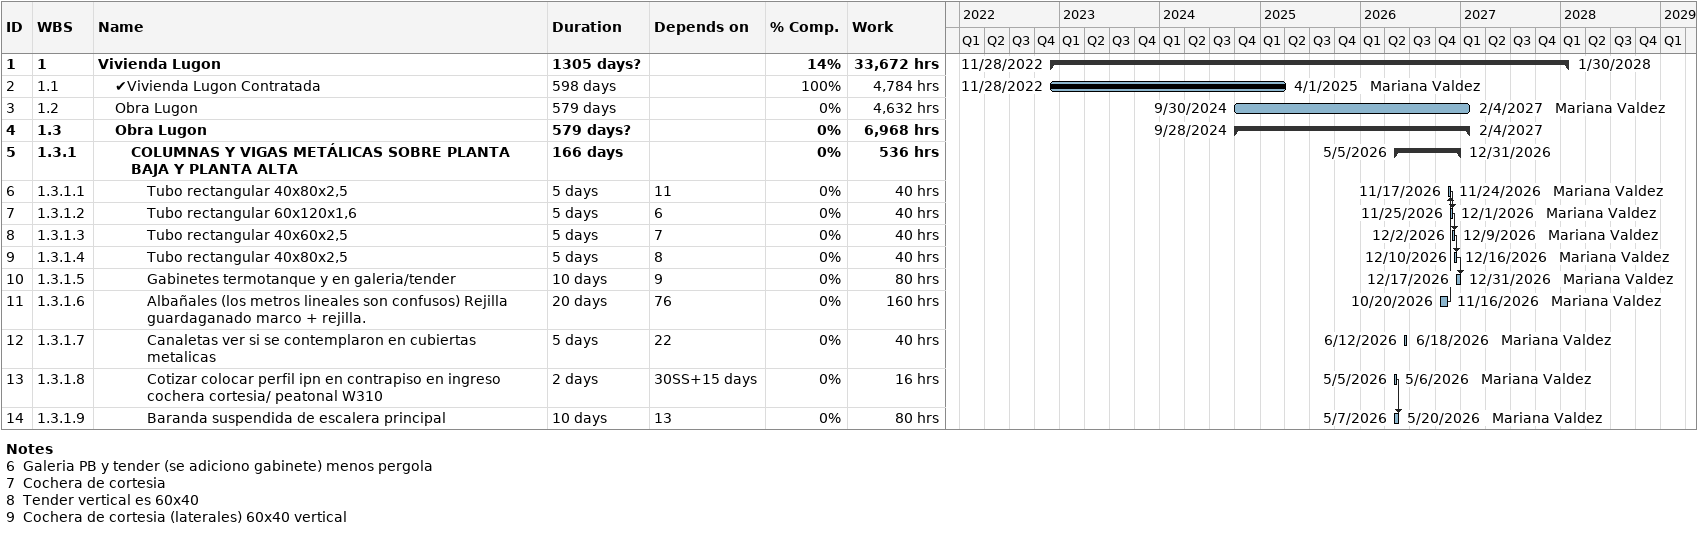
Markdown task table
| ID | WBS | Task | Duration | Start | Finish | Predecessors | Resources | % complete | Work (h) |
|---|---|---|---|---|---|---|---|---|---|
| 1 | 1 | **Vivienda Lugon** | 1305d? | 2022-11-28 | 2028-01-30 |  |  | 14 | 33672 |
| 2 | 1.1 | ✔Vivienda Lugon Contratada | 598d | 2022-11-28 | 2025-04-01 |  | Mariana Valdez | 100 | 4784 |
| 3 | 1.2 | Obra Lugon | 579d | 2024-09-30 | 2027-02-04 |  | Mariana Valdez | 0 | 4632 |
| 4 | 1.3 | **Obra Lugon** | 579d? | 2024-09-28 | 2027-02-04 |  |  | 0 | 6968 |
| 5 | 1.3.1 | **COLUMNAS Y VIGAS METÁLICAS SOBRE PLANTA BAJA Y PLANTA ALTA** | 166d | 2026-05-05 | 2026-12-31 |  |  | 0 | 536 |
| 6 | 1.3.1.1 | Tubo rectangular 40x80x2,5 | 5d | 2026-11-17 | 2026-11-24 | 11 | Mariana Valdez | 0 | 40 |
| 7 | 1.3.1.2 | Tubo rectangular 60x120x1,6 | 5d | 2026-11-25 | 2026-12-01 | 6 | Mariana Valdez | 0 | 40 |
| 8 | 1.3.1.3 | Tubo rectangular 40x60x2,5 | 5d | 2026-12-02 | 2026-12-09 | 7 | Mariana Valdez | 0 | 40 |
| 9 | 1.3.1.4 | Tubo rectangular 40x80x2,5 | 5d | 2026-12-10 | 2026-12-16 | 8 | Mariana Valdez | 0 | 40 |
| 10 | 1.3.1.5 | Gabinetes termotanque y en galeria/tender | 10d | 2026-12-17 | 2026-12-31 | 9 | Mariana Valdez | 0 | 80 |
| 11 | 1.3.1.6 | Albañales (los metros lineales son confusos) Rejilla guardaganado marco + rejilla. | 20d | 2026-10-20 | 2026-11-16 | 76 | Mariana Valdez | 0 | 160 |
| 12 | 1.3.1.7 | Canaletas ver si se contemplaron en cubiertas metalicas | 5d | 2026-06-12 | 2026-06-18 | 22 | Mariana Valdez | 0 | 40 |
| 13 | 1.3.1.8 | Cotizar colocar perfil ipn en contrapiso en ingreso cochera cortesia/ peatonal W310 | 2d | 2026-05-05 | 2026-05-06 | 30SS+15d | Mariana Valdez | 0 | 16 |
| 14 | 1.3.1.9 | Baranda suspendida de escalera principal | 10d | 2026-05-07 | 2026-05-20 | 13 | Mariana Valdez | 0 | 80 |

Notes
- 6: Galeria PB y tender (se adiciono gabinete) menos pergola
- 7: Cochera de cortesia
- 8: Tender vertical es 60x40
- 9: Cochera de cortesia (laterales) 60x40 vertical
